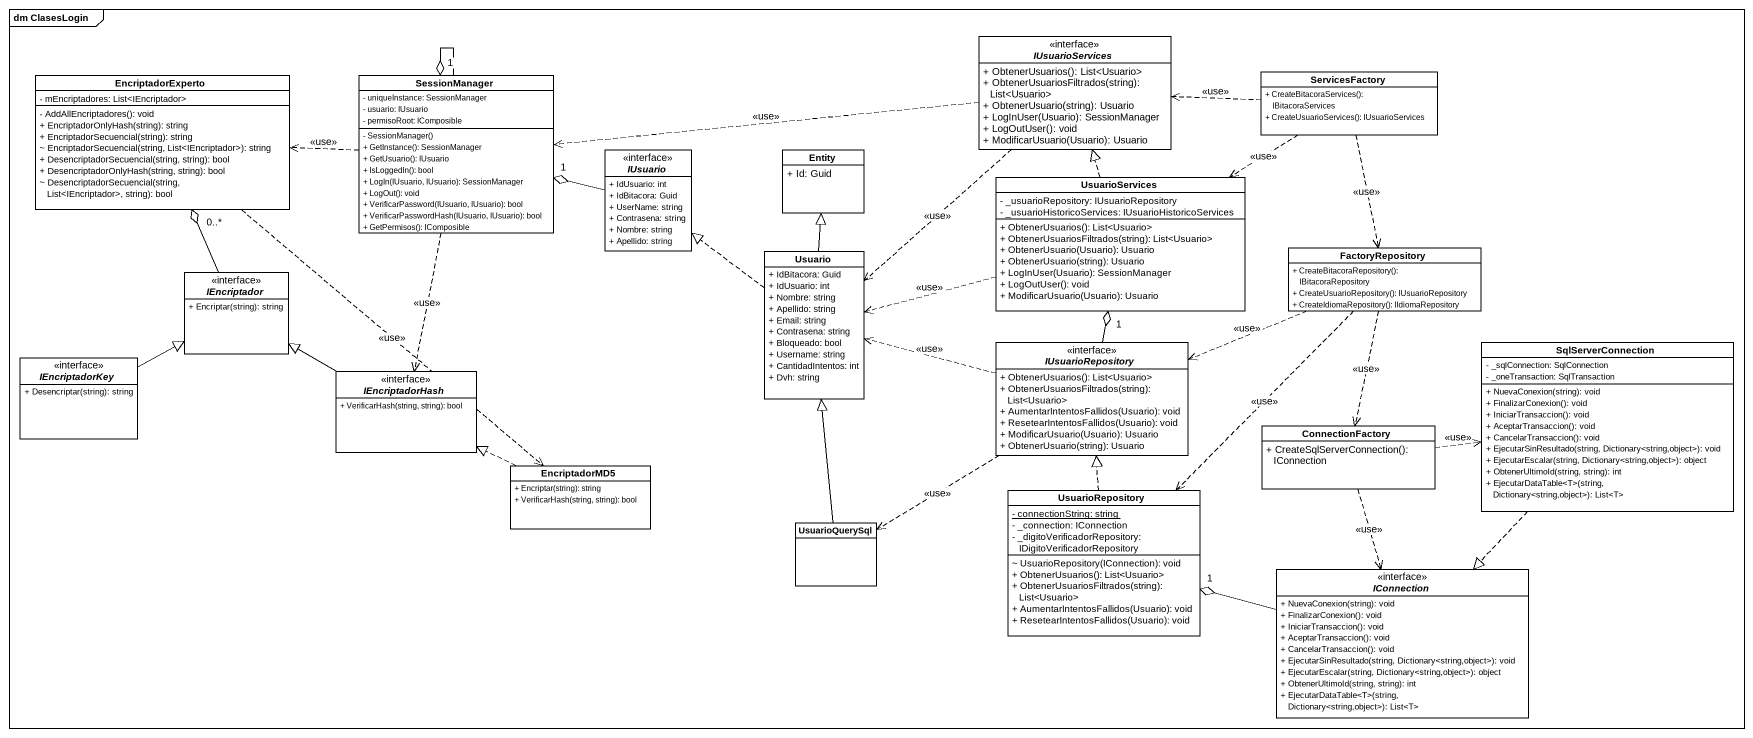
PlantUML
@startuml
mainframe dm ClasesLogin
hide circle
hide empty members
skinparam classAttributeIconSize 0
interface IUsuarioServices {
  + ObtenerUsuarios(): List<Usuario>
  + ObtenerUsuariosFiltrados(string): List<Usuario>
  + ObtenerUsuario(string): Usuario
  + LogInUser(Usuario): SessionManager
  + LogOutUser(): void
  + ModificarUsuario(Usuario): Usuario
}
class EncriptadorExperto {
  - mEncriptadores: List<IEncriptador>
  - AddAllEncriptadores(): void
  + EncriptadorOnlyHash(string): string
  + EncriptadorSecuencial(string): string
  ~ EncriptadorSecuencial(string, List<IEncriptador>): string
  + DesencriptadorSecuencial(string, string): bool
  + DesencriptadorOnlyHash(string, string): bool
  ~ DesencriptadorSecuencial(string, List<IEncriptador>, string): bool
}
class SessionManager {
  - uniqueInstance: SessionManager
  - usuario: IUsuario
  - permisoRoot: IComposible
  - SessionManager()
  + GetInstance(): SessionManager
  + GetUsuario(): IUsuario
  + IsLoggedIn(): bool
  + LogIn(IUsuario, IUsuario): SessionManager
  + LogOut(): void
  + VerificarPassword(IUsuario, IUsuario): bool
  + VerificarPasswordHash(IUsuario, IUsuario): bool
  + GetPermisos(): IComposible
}
class ServicesFactory {
  + CreateBitacoraServices(): IBitacoraServices
  + CreateUsuarioServices(): IUsuarioServices
}
interface IUsuario {
  + IdUsuario: int
  + IdBitacora: Guid
  + UserName: string
  + Contrasena: string
  + Nombre: string
  + Apellido: string
}
class "Entity" as Entity_ {
  + Id: Guid
}
class UsuarioServices {
  - _usuarioRepository: IUsuarioRepository
  - _usuarioHistoricoServices: IUsuarioHistoricoServices
  + ObtenerUsuarios(): List<Usuario>
  + ObtenerUsuariosFiltrados(string): List<Usuario>
  + ObtenerUsuario(Usuario): Usuario
  + ObtenerUsuario(string): Usuario
  + LogInUser(Usuario): SessionManager
  + LogOutUser(): void
  + ModificarUsuario(Usuario): Usuario
}
class FactoryRepository {
  + CreateBitacoraRepository(): IBitacoraRepository
  + CreateUsuarioRepository(): IUsuarioRepository
  + CreateIdiomaRepository(): IIdiomaRepository
}
interface IEncriptador {
  + Encriptar(string): string
}
class Usuario {
  + IdBitacora: Guid
  + IdUsuario: int
  + Nombre: string
  + Apellido: string
  + Email: string
  + Contrasena: string
  + Bloqueado: bool
  + Username: string
  + CantidadIntentos: int
  + Dvh: string
}
interface IEncriptadorKey {
  + Desencriptar(string): string
}
interface IEncriptadorHash {
  + VerificarHash(string, string): bool
}
interface IUsuarioRepository {
  + ObtenerUsuarios(): List<Usuario>
  + ObtenerUsuariosFiltrados(string): List<Usuario>
  + AumentarIntentosFallidos(Usuario): void
  + ResetearIntentosFallidos(Usuario): void
  + ModificarUsuario(Usuario): Usuario
  + ObtenerUsuario(string): Usuario
}
class SqlServerConnection {
  - _sqlConnection: SqlConnection
  - _oneTransaction: SqlTransaction
  + NuevaConexion(string): void
  + FinalizarConexion(): void
  + IniciarTransaccion(): void
  + AceptarTransaccion(): void
  + CancelarTransaccion(): void
  + EjecutarSinResultado(string, Dictionary<string,object>): void
  + EjecutarEscalar(string, Dictionary<string,object>): object
  + ObtenerUltimoId(string, string): int
  + EjecutarDataTable<T>(string, Dictionary<string,object>): List<T>
}
class ConnectionFactory {
  + CreateSqlServerConnection(): IConnection
}
class EncriptadorMD5 {
  + Encriptar(string): string
  + VerificarHash(string, string): bool
}
class UsuarioRepository {
  {static} - connectionString: string
  - _connection: IConnection
  - _digitoVerificadorRepository: IDigitoVerificadorRepository
  ~ UsuarioRepository(IConnection): void
  + ObtenerUsuarios(): List<Usuario>
  + ObtenerUsuariosFiltrados(string): List<Usuario>
  + AumentarIntentosFallidos(Usuario): void
  + ResetearIntentosFallidos(Usuario): void
}
class UsuarioQuerySql
interface IConnection {
  + NuevaConexion(string): void
  + FinalizarConexion(): void
  + IniciarTransaccion(): void
  + AceptarTransaccion(): void
  + CancelarTransaccion(): void
  + EjecutarSinResultado(string, Dictionary<string,object>): void
  + EjecutarEscalar(string, Dictionary<string,object>): object
  + ObtenerUltimoId(string, string): int
  + EjecutarDataTable<T>(string, Dictionary<string,object>): List<T>
}
IUsuarioServices .left.> SessionManager : <<use>>
IUsuarioServices ..> Usuario : <<use>>
EncriptadorExperto ..> EncriptadorMD5 : <<use>>
SessionManager .left.> EncriptadorExperto : <<use>>
SessionManager --o "1" SessionManager
SessionManager ..> IEncriptadorHash : <<use>>
ServicesFactory .left.> IUsuarioServices : <<use>>
ServicesFactory ..> UsuarioServices : <<use>>
ServicesFactory ..> FactoryRepository : <<use>>
IUsuario -left-o "1" SessionManager
UsuarioServices .up.|> IUsuarioServices
UsuarioServices .left.> Usuario : <<use>>
FactoryRepository .left.> IUsuarioRepository : <<use>>
FactoryRepository ..> ConnectionFactory : <<use>>
FactoryRepository ..> UsuarioRepository : <<use>>
IEncriptador -up-o "0..*" EncriptadorExperto
Usuario .up.|> IUsuario
Usuario -up-|> Entity_
IEncriptadorKey -right-|> IEncriptador
IEncriptadorHash -left-|> IEncriptador
IUsuarioRepository -up-o "1" UsuarioServices
IUsuarioRepository .left.> Usuario : <<use>>
IUsuarioRepository ..> UsuarioQuerySql : <<use>>
SqlServerConnection ..|> IConnection
ConnectionFactory .right.> SqlServerConnection : <<use>>
ConnectionFactory ..> IConnection : <<use>>
EncriptadorMD5 .left.|> IEncriptadorHash
UsuarioRepository .up.|> IUsuarioRepository
UsuarioQuerySql -up-|> Usuario
IConnection -left-o "1" UsuarioRepository
@enduml
